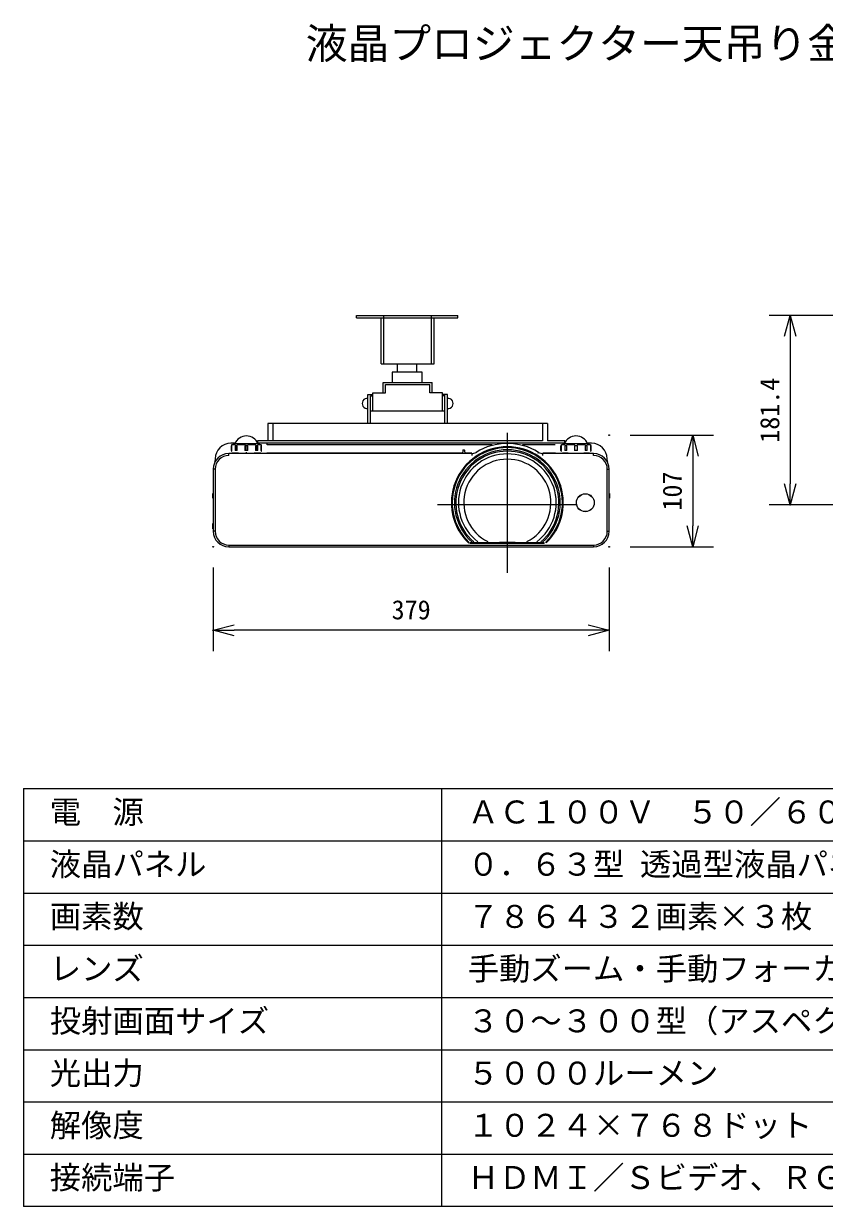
# Model space of a CAD drawing. Units: millimetres, scale not verified. Extents: x -63 to 62, y -57 to 57.
# Drawn here: x -62.5 to 14.1, y -56.5 to 56.7 of the extents above; entities that cross this region are included whole.
import ezdxf
from ezdxf.enums import TextEntityAlignment as Align

# ---------------------------------------------------------------- set-up
doc = ezdxf.new("R2010")
doc.units = ezdxf.units.MM
doc.header["$LTSCALE"] = 0.125
doc.header["$PDMODE"] = 32
doc.header["$PDSIZE"] = 0.0625
for name, color, linetype, lineweight in [('0-0_0', 7, 'Continuous', 9), ('0-1_WAKU', 1, 'Continuous', 18), ('0-3_GAIKEI', 7, 'Continuous', 9), ('0-6_SUNPO', 7, 'Continuous', 9), ('0-7_S1', 1, 'Continuous', 18)]:
    doc.layers.add(name, color=color, linetype=linetype, lineweight=lineweight)
doc.layers.add('0-2_MOJI1', color=7, linetype='Continuous')
doc.layers.add('0-5_DEFPOINTS', color=7, linetype='Continuous')
doc.styles.add('ＭＳ ゴシック', font='')
doc.styles.get('ＭＳ ゴシック').set_extended_font_data('MS Gothic')

# ---------------------------------------------------------------- blocks, each defined once
blk = doc.blocks.new('_OPEN30')
at = {"layer": '0-0_0'}
blk.add_line((0, 0), (-1, 0), dxfattribs=at)
blk.add_lwpolyline([(-1, 0.26795), (0, 0), (-1, -0.26795)], dxfattribs=at)
blk = doc.blocks.new('D8')
at = {"layer": '0-5_DEFPOINTS'}
for p in [(14.0091, 32.7635), (6.0091, 14.6234), (14.0091, 14.6234)]:
    blk.add_point(p, dxfattribs=at)
at = {"layer": '0-6_SUNPO'}
for p, q in [((12.0091, 32.7635), (4.0091, 32.7635)), ((6.0091, 30.7635), (6.0091, 16.6234)), ((12.0091, 14.6234), (4.0091, 14.6234))]:
    blk.add_line(p, q, dxfattribs=at)
at = {"layer": '0-6_SUNPO', "xscale": 2, "yscale": 2}
for p, rotation in [((6.0091, 32.7635), 90), ((6.0091, 14.6234), 270)]:
    blk.add_blockref('_OPEN30', p, dxfattribs=dict(at, rotation=rotation))
at = {"layer": '0-6_SUNPO', "style": 'ＭＳ ゴシック'}
blk.add_text('181.4', height=1.833, rotation=90, dxfattribs=at).set_placement((5.5091, 20.5684), align=Align.BOTTOM_LEFT)
blk = doc.blocks.new('D6')
at = {"layer": '0-5_DEFPOINTS'}
for p in [(-11.3236, 21.2962), (-11.3236, 10.5962), (-3.3236, 10.5962)]:
    blk.add_point(p, dxfattribs=at)
at = {"layer": '0-6_SUNPO'}
for p, q in [((-9.3236, 21.2962), (-1.3236, 21.2962)), ((-3.3236, 19.2962), (-3.3236, 12.5962)), ((-9.3236, 10.5962), (-1.3236, 10.5962))]:
    blk.add_line(p, q, dxfattribs=at)
at = {"layer": '0-6_SUNPO', "xscale": 2, "yscale": 2}
for p, rotation in [((-3.3236, 21.2962), 90), ((-3.3236, 10.5962), 270)]:
    blk.add_blockref('_OPEN30', p, dxfattribs=dict(at, rotation=rotation))
at = {"layer": '0-6_SUNPO', "style": 'ＭＳ ゴシック'}
blk.add_text('107', height=1.833, rotation=90, dxfattribs=at).set_placement((-3.8236, 14.0712), align=Align.BOTTOM_LEFT)
blk = doc.blocks.new('D5')
at = {"layer": '0-5_DEFPOINTS'}
for p in [(-49.2228, 10.6088), (-11.3228, 10.6088), (-49.2228, 2.6088)]:
    blk.add_point(p, dxfattribs=at)
at = {"layer": '0-6_SUNPO'}
for p, q in [((-49.2228, 8.6088), (-49.2228, 0.6088)), ((-11.3228, 8.6088), (-11.3228, 0.6088)), ((-13.3228, 2.6088), (-47.2228, 2.6088))]:
    blk.add_line(p, q, dxfattribs=at)
at = {"layer": '0-6_SUNPO', "xscale": 2, "yscale": 2, "rotation": 180}
blk.add_blockref('_OPEN30', (-49.2228, 2.6088), dxfattribs=at)
at = {"layer": '0-6_SUNPO', "xscale": 2, "yscale": 2}
blk.add_blockref('_OPEN30', (-11.3228, 2.6088), dxfattribs=at)
at = {"layer": '0-6_SUNPO', "style": 'ＭＳ ゴシック'}
blk.add_text('379', height=1.833, dxfattribs=at).set_placement((-32.1478, 3.1088), align=Align.BOTTOM_LEFT)

msp = doc.modelspace()

# ---------------------------------------------------------------- linework, layer by layer
at = {"layer": '0-1_WAKU', "color": 4}
for p, q in [((-62.527, -16.5129), (-62.527, -56.5129)), ((-62.527, -16.5129), (62.473, -16.5129)), ((-22.527, -16.5129), (-22.527, -56.5129)), ((62.473, -56.5129), (-62.527, -56.5129))]:
    msp.add_line(p, q, dxfattribs=at)
at = {"layer": '0-1_WAKU'}
for p, q in [((-62.527, -21.5129), (62.473, -21.5129)), ((-62.527, -26.5129), (62.473, -26.5129)), ((-62.527, -31.5129), (62.473, -31.5129)), ((-62.527, -36.5129), (62.473, -36.5129)), ((-62.527, -41.5129), (62.473, -41.5129)), ((-62.527, -46.5129), (62.473, -46.5129)), ((-62.527, -51.5129), (62.473, -51.5129))]:
    msp.add_line(p, q, dxfattribs=at)
at = {"layer": '0-3_GAIKEI', "color": 1, "lineweight": 18}
for p, q in [((-22.1992, 19.6173), (-29.3356, 19.6173)), ((-42.5868, 16.2957), (-42.6445, 16.2957)), ((-42.6445, 15.8472), (-42.6445, 16.2957)), ((-42.6095, 15.8472), (-42.6095, 16.2957)), ((-42.2557, 16.4066), (-42.5913, 16.4066)), ((-42.5868, 15.8472), (-42.5868, 16.2957)), ((-39.9121, 16.5059), (-42.4992, 16.5059)), ((-42.0769, 16.2957), (-42.2877, 16.2957)), ((-42.2877, 16.2957), (-42.2877, 15.8472)), ((-42.2661, 16.2957), (-42.2661, 15.8472)), ((-42.1306, 15.8472), (-42.1306, 16.2957)), ((-41.305, 16.4066), (-42.1151, 16.4066)), ((-42.0769, 15.8472), (-42.0769, 16.2957)), ((-41.0566, 16.2957), (-41.3546, 16.2957)), ((-41.3546, 16.2957), (-41.3546, 15.8472)), ((-41.3014, 16.2957), (-41.3014, 15.8472)), ((-41.2056, 16.4256), (-41.2056, 16.5059)), ((-41.1098, 15.8472), (-41.1098, 16.2957)), ((-40.2961, 16.4066), (-41.1062, 16.4066)), ((-41.0566, 15.8472), (-41.0566, 16.2957)), ((-40.1236, 16.2957), (-40.3343, 16.2957)), ((-40.3343, 16.2957), (-40.3343, 15.8472)), ((-40.2806, 16.2957), (-40.2806, 15.8472)), ((-39.8199, 16.4066), (-40.1555, 16.4066)), ((-40.1452, 15.8472), (-40.1452, 16.2957)), ((-40.1236, 15.8472), (-40.1236, 16.2957)), ((-39.8244, 16.2957), (-39.7668, 16.2957)), ((-39.8244, 16.2957), (-39.8244, 15.8472)), ((-39.8017, 16.2957), (-39.8017, 15.8472)), ((-39.7905, 16.3924), (-39.8014, 16.3924)), ((-39.7668, 15.8472), (-39.7668, 16.2957)), ((-39.2115, 16.3924), (-39.2115, 16.5555)), ((-17.6858, 16.3924), (-39.2115, 16.3924)), ((-20.4932, 15.8751), (-20.5205, 15.5632)), ((-20.4438, 15.9204), (-20.3491, 15.9204)), ((-20.2724, 15.5632), (-20.2997, 15.8751)), ((-11.6505, 16.3924), (-14.7717, 16.3924)), ((-11.0953, 15.8472), (-11.0953, 16.2957)), ((-11.0376, 16.2957), (-11.0953, 16.2957)), ((-11.0606, 16.3924), (-11.0716, 16.3924)), ((-10.7065, 16.4066), (-11.0421, 16.4066)), ((-11.0376, 15.8472), (-11.0376, 16.2957)), ((-8.3492, 16.5049), (-10.95, 16.5059)), ((-10.7384, 16.2957), (-10.7384, 15.8472)), ((-10.5277, 16.2957), (-10.7384, 16.2957)), ((-9.7558, 16.4066), (-10.5659, 16.4066)), ((-10.5277, 15.8472), (-10.5277, 16.2957)), ((-9.8054, 16.2957), (-9.8054, 15.8472)), ((-9.5074, 16.2957), (-9.8054, 16.2957)), ((-8.7469, 16.4066), (-9.557, 16.4066)), ((-9.5074, 15.8472), (-9.5074, 16.2957)), ((-8.7851, 16.2957), (-8.7851, 15.8472)), ((-8.5744, 16.2957), (-8.7851, 16.2957)), ((-8.2707, 16.4066), (-8.6063, 16.4066)), ((-8.5744, 15.8472), (-8.5744, 16.2957)), ((-8.2752, 16.2957), (-8.2752, 15.8472)), ((-8.2752, 16.2957), (-8.2176, 16.2957)), ((-8.2176, 15.8472), (-8.2176, 16.2957)), ((-42.8925, 15.3845), (-42.8925, 15.5632)), ((-42.5868, 15.8472), (-42.6445, 15.8472)), ((-41.9499, 15.6084), (-42.5847, 15.6084)), ((-42.496, 15.6128), (-41.9499, 15.6128)), ((-42.0769, 15.8472), (-42.2877, 15.8472)), ((-41.9499, 15.588), (-41.9499, 15.6128)), ((-41.0566, 15.8472), (-41.3546, 15.8472)), ((-41.2056, 15.6354), (-41.2056, 15.7165)), ((-40.4614, 15.6128), (-39.9152, 15.6128)), ((-40.4614, 15.588), (-40.4614, 15.6128)), ((-39.8265, 15.6084), (-40.4614, 15.6084)), ((-40.1236, 15.8472), (-40.3343, 15.8472)), ((-39.7668, 15.8472), (-39.8244, 15.8472)), ((-20.5165, 15.6084), (-39.2416, 15.6084)), ((-39.2416, 15.6084), (-39.2416, 15.5632)), ((-22.9534, 15.5929), (-23.3999, 15.5929)), ((-23.3999, 15.5632), (-23.3999, 15.5929)), ((-23.1419, 15.5632), (-23.1419, 15.5929)), ((-22.9534, 15.5632), (-22.9534, 15.5929)), ((-19.6402, 15.6084), (-20.2764, 15.6084)), ((-19.6402, 15.6084), (-19.6402, 15.3845)), ((-19.1797, 15.615), (-19.2216, 15.6825)), ((-13.2778, 15.615), (-13.2359, 15.6825)), ((-12.8173, 15.3846), (-12.8173, 15.6084)), ((-11.6204, 15.6084), (-12.8173, 15.6084)), ((-11.6204, 15.6084), (-11.6204, 15.5632)), ((-11.0376, 15.8472), (-11.0953, 15.8472)), ((-10.4006, 15.6128), (-10.9469, 15.6128)), ((-10.5277, 15.8472), (-10.7384, 15.8472)), ((-9.5074, 15.8472), (-9.8054, 15.8472)), ((-8.366, 15.6128), (-8.9122, 15.6128)), ((-8.5744, 15.8472), (-8.7851, 15.8472)), ((-8.2176, 15.8472), (-8.2752, 15.8472)), ((-7.9695, 15.3845), (-7.9695, 15.5632)), ((-44.2024, 14.0747), (-44.381, 14.0747)), ((-44.2024, 14.0747), (-44.2024, 8.1208)), ((-6.6596, 8.1208), (-6.6596, 14.0747)), ((-6.6596, 14.0747), (-6.481, 14.0747)), ((-44.381, 11.7527), (-44.4108, 11.7527)), ((-44.4108, 11.3061), (-44.4108, 11.7527)), ((-44.381, 11.5641), (-44.4108, 11.5641)), ((-6.481, 11.7527), (-6.4512, 11.7527)), ((-6.481, 11.5641), (-6.4512, 11.5641)), ((-6.4512, 11.7527), (-6.4512, 11.3061)), ((-44.381, 11.3061), (-44.4108, 11.3061)), ((-6.481, 11.3061), (-6.4512, 11.3061)), ((-44.381, 8.8651), (-44.4108, 8.8651)), ((-44.4108, 8.3689), (-44.4108, 8.8651)), ((-44.381, 8.617), (-44.4108, 8.617)), ((-44.381, 8.3689), (-44.4108, 8.3689)), ((-44.2024, 8.1208), (-44.381, 8.1208)), ((-6.6596, 8.1208), (-6.481, 8.1208)), ((-42.8925, 6.811), (-7.9695, 6.811)), ((-42.8925, 6.811), (-42.8925, 6.6324)), ((-19.9529, 7.0068), (-19.8954, 7.0662)), ((-12.6868, 7.0211), (-19.7707, 7.0211)), ((-12.6868, 6.9679), (-19.7707, 6.9679)), ((-17.0096, 7.0704), (-17.0091, 7.0753)), ((-16.9872, 7.0682), (-16.9869, 7.073)), ((-16.9869, 7.073), (-15.4706, 7.073)), ((-15.4706, 7.0682), (-15.4706, 7.073)), ((-15.4484, 7.0753), (-15.4479, 7.0704)), ((-12.6868, 6.9679), (-12.6868, 7.0211)), ((-7.9695, 6.811), (-7.9695, 6.6324))]:
    msp.add_line(p, q, dxfattribs=at)
at = {"layer": '0-3_GAIKEI'}
for p, q in [((-16.2288, 17.5598), (-16.2287, 4.1594)), ((-9.5316, 10.6596), (-22.9259, 10.6596))]:
    msp.add_line(p, q, dxfattribs=at)
at = {"layer": '0-3_GAIKEI', "lineweight": 18}
for p, q in [((-42.2914, 16.5555), (-42.6941, 16.5555)), ((-10.7422, 16.5555), (-40.1198, 16.5555)), ((-8.1679, 16.5555), (-8.5706, 16.5555)), ((-44.1826, 15.067), (-44.1826, 14.9167)), ((-19.6402, 15.5632), (-42.8925, 15.5632)), ((-7.9695, 15.5632), (-12.8173, 15.5632)), ((-6.6795, 14.9167), (-6.6795, 15.067)), ((-44.381, 14.0747), (-44.381, 8.1208)), ((-6.481, 8.1208), (-6.481, 14.0747)), ((-42.8925, 6.6324), (-7.9695, 6.6324))]:
    msp.add_line(p, q, dxfattribs=at)
at = {"layer": '0-3_GAIKEI', "color": 1, "lineweight": 18}
msp.add_lwpolyline([(-19.7707, 6.9679), (-19.7707, 7.021), (-19.7707, 7.0211)], dxfattribs=at)
for radius in [0.8583, 0.8534]:
    msp.add_circle((-8.7633, 10.8596), radius, dxfattribs=at)
at = {"layer": '0-3_GAIKEI', "lineweight": 18}
for centre, radius, start, end in [((-41.2056, 16.043), 1.207, 22.66152, 157.33848), ((-9.6564, 16.043), 1.207, 22.66152, 157.33848), ((-42.6941, 15.067), 1.4885, 90, 180), ((-16.2288, 10.8596), 5.676, 58.17832, 121.82168), ((-8.1679, 15.067), 1.4885, 360, 90), ((-42.8925, 14.0747), 1.4885, 90, 180), ((-44.5795, 14.9167), 0.3969, 333.47465, 0), ((-19.6402, 16.357), 0.7938, 270, 301.82168), ((-12.8173, 16.357), 0.7938, 238.17832, 270), ((-7.9695, 14.0747), 1.4885, 0, 90), ((-6.2826, 14.9167), 0.3969, 180, 206.52535), ((-42.8925, 8.1208), 1.4885, 180, 270), ((-7.9695, 8.1208), 1.4885, 270, 0)]:
    msp.add_arc(centre, radius, start, end, dxfattribs=at)
at = {"layer": '0-3_GAIKEI', "color": 1, "lineweight": 18}
for centre, radius, start, end in [((-42.4956, 16.2957), 0.1489, 143.20231, 180), ((-42.6941, 16.4445), 0.0992, 323.13025, 348.99034), ((-39.7172, 16.4445), 0.0992, 191.00966, 216.86975), ((-39.9156, 16.2957), 0.1489, 0, 36.79769), ((-16.2288, 10.8596), 5.3585, 314.027, 225.97321), ((-16.2288, 10.8596), 5.2758, 314.02705, 225.97321), ((-16.2288, 10.8596), 5.064, 311.54285, 228.45715), ((-20.4438, 15.8708), 0.0496, 89.99993, 174.9992), ((-20.3491, 15.8708), 0.0496, 5.0008, 90.00007), ((-10.9464, 16.2957), 0.1489, 143.20231, 180), ((-11.1449, 16.4445), 0.0992, 323.13025, 348.99034), ((-8.1679, 16.4445), 0.0992, 191.00966, 216.86975), ((-8.3664, 16.2957), 0.1489, 0, 36.79769), ((-42.8925, 14.0747), 1.3098, 90, 180), ((-42.4956, 15.8472), 0.1489, 180, 216.73327), ((-39.9156, 15.8472), 0.1489, 323.26673, 0), ((-16.2288, 10.8596), 4.9335, 310.76008, 229.23992), ((-16.2288, 10.8596), 4.6785, 307.06883, 232.93117), ((-16.2288, 10.8596), 4.1686, 296.64105, 243.35895), ((-10.9464, 15.8472), 0.1489, 180, 216.73327), ((-8.3664, 15.8472), 0.1489, 323.26673, 0), ((-7.9695, 14.0747), 1.3098, 0, 90), ((-42.8925, 8.1208), 1.3098, 180, 270), ((-7.9695, 8.1208), 1.3098, 270, 0)]:
    msp.add_arc(centre, radius, start, end, dxfattribs=at)
at = {"layer": '0-7_S1'}
for p, q in [((-30.6772, 28.7996), (-20.96, 28.7996)), ((-30.6772, 28.5576), (-30.6772, 28.7996)), ((-30.6772, 28.5576), (-20.96, 28.5576)), ((-28.3024, 24.1594), (-28.3024, 28.5576)), ((-28.0604, 24.1594), (-28.0604, 28.7996)), ((-23.4743, 24.1594), (-23.4743, 28.7996)), ((-23.2323, 24.1594), (-23.2323, 28.5576)), ((-20.96, 28.5576), (-20.96, 28.7996)), ((-28.3024, 24.1594), (-23.2323, 24.1594)), ((-26.74, 23.3665), (-26.74, 24.1594)), ((-24.8972, 23.3665), (-24.8972, 24.1594)), ((-28.1227, 22.369), (-23.4121, 22.369)), ((-28.1227, 21.3714), (-28.1227, 22.369)), ((-27.8775, 21.3714), (-27.8775, 22.1958)), ((-27.8775, 22.1958), (-23.6573, 22.1958)), ((-23.6573, 21.3714), (-23.6573, 22.1958)), ((-23.4121, 21.3714), (-23.4121, 22.369)), ((-29.5807, 21.2288), (-29.0904, 21.2288)), ((-29.5807, 18.4486), (-29.5807, 21.2288)), ((-29.3356, 18.4486), (-29.3356, 21.0862)), ((-29.3356, 21.0862), (-29.0904, 21.0862)), ((-29.0904, 21.3714), (-27.8775, 21.3714)), ((-29.0904, 19.6173), (-29.0904, 21.3714)), ((-22.4444, 21.3714), (-23.6573, 21.3714)), ((-22.4444, 19.6173), (-22.4444, 21.3714)), ((-21.9541, 21.2288), (-22.4444, 21.2288)), ((-22.1992, 21.0862), (-22.4444, 21.0862)), ((-22.1992, 18.4486), (-22.1992, 21.2288)), ((-21.9541, 18.4486), (-21.9541, 21.2288)), ((-39.1639, 18.4486), (-39.1639, 16.7826)), ((-12.3709, 18.4486), (-39.1639, 18.4486)), ((-38.6693, 18.4486), (-38.6693, 16.7826)), ((-12.8654, 18.4486), (-12.8654, 16.7826)), ((-12.3709, 18.4486), (-12.3709, 16.7826)), ((-40.1333, 16.7826), (-40.1333, 16.5555)), ((-12.8654, 16.7826), (-40.1333, 16.7826)), ((-10.7637, 16.5555), (-40.1333, 16.5555)), ((-10.7334, 16.7826), (-12.3709, 16.7826)), ((-10.7637, 16.7826), (-10.7637, 16.5555))]:
    msp.add_line(p, q, dxfattribs=at)
msp.add_lwpolyline([(-24.3853, 22.369), (-24.3853, 23.3665), (-27.2519, 23.3665), (-27.2519, 22.369)], dxfattribs=at)
for centre, start, end in [((-29.6275, 20.3645), 84.54252, 275.45748), ((-21.9072, 20.3645), 264.54252, 95.45748)]:
    msp.add_arc(centre, 0.4922, start, end, dxfattribs=at)

# ---------------------------------------------------------------- block references
at = {"layer": '0-6_SUNPO'}
for name in ['D8', 'D6', 'D5']:
    msp.add_blockref(name, (4.8418, -3.9638), dxfattribs=at)

# ---------------------------------------------------------------- texts
at = {"layer": '0-2_MOJI1', "style": 'ＭＳ ゴシック'}
for s, height, p in [('液晶プロジェクター天吊り金具付', 2.933, (-35.527, 52.4871)), ('電\u3000源', 2.199, (-60.027, -20.5129)), ('ＡＣ１００Ｖ\u3000５０／６０Ｈｚ\u3000', 2.199, (-20.027, -20.5129)), ('液晶パネル', 2.199, (-60.027, -25.5129)), ('０．６３型 透過型液晶パネル ３原色方式', 2.199, (-20.027, -25.5129)), ('画素数', 2.199, (-60.027, -30.5129)), ('７８６４３２画素×３枚', 2.199, (-20.027, -30.5129)), ('レンズ', 2.199, (-60.027, -35.5129)), ('手動ズーム・手動フォーカスレンズ', 2.199, (-20.027, -35.5129)), ('投射画面サイズ', 2.199, (-60.027, -40.5129)), ('３０～３００型（アスペクト比４：３）', 2.199, (-20.027, -40.5129)), ('光出力', 2.199, (-60.027, -45.5129)), ('５０００ルーメン', 2.199, (-20.027, -45.5129)), ('解像度', 2.199, (-60.027, -50.5129)), ('１０２４×７６８ドット', 2.199, (-20.027, -50.5129)), ('接続端子', 2.199, (-60.027, -55.5129)), ('ＨＤＭＩ／Ｓビデオ、ＲＧＢ、シリアル／ＬＡＮ', 2.199, (-20.027, -55.5129))]:
    msp.add_text(s, height=height, dxfattribs=at).set_placement(p, align=Align.BOTTOM_LEFT)

doc.saveas('drawing.dxf')
